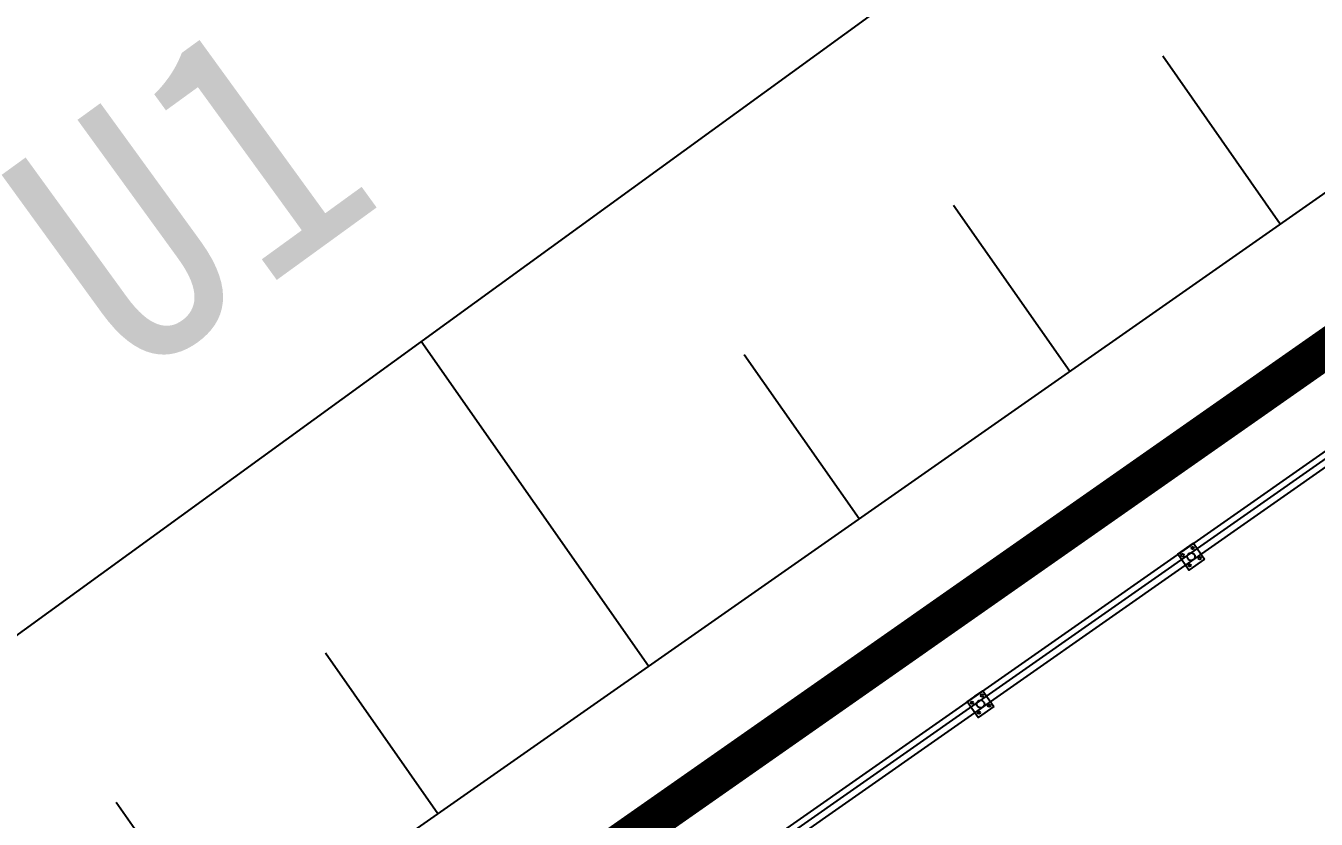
# Model space of a CAD drawing. Header units: millimetres. Extents: x 152904052 to 153933663, y 538271515 to 539240469.
# Drawn here: x 153328527 to 153338566, y 538938614 to 538944787 of the extents above; entities that cross this region are included whole.
import ezdxf
from ezdxf.enums import TextEntityAlignment as Align

# ---------------------------------------------------------------- set-up
doc = ezdxf.new("R2010")
doc.units = ezdxf.units.MM
doc.layers.add('FENC', color=7, linetype='Continuous')
doc.layers.add('SCHM', color=9, linetype='Continuous')
doc.styles.add('IIAC FONT', font='GulimChe.ttf')

msp = doc.modelspace()

# ---------------------------------------------------------------- linework, layer by layer
at = {"layer": 'FENC'}
for p, q in [((153350654.2, 538949893.6), (153326364, 538932885.5)), ((153350622.1, 538949810.2), (153326454.9, 538932888)), ((153337549.2, 538940717.4), (153337611.3, 538940760.9)), ((153337611.3, 538940760.9), (153337697.3, 538940638)), ((153335910.9, 538939570.2), (153335973, 538939613.7)), ((153335973, 538939613.7), (153336059, 538939490.9))]:
    msp.add_line(p, q, dxfattribs=at)
for points in [[(153337697.3, 538940638), (153337574.5, 538940552), (153337488.4, 538940674.9), (153337611.3, 538940760.9)], [(153336059, 538939490.9), (153335936.1, 538939404.8), (153335850.1, 538939527.7), (153335973, 538939613.7)]]:
    msp.add_lwpolyline(points, close=True, dxfattribs=at)
for centre, radius in [((153337525.9, 538940668.3), 9.49), ((153337592.9, 538940656.4), 30), ((153337592.9, 538940656.4), 30), ((153337604.7, 538940723.4), 9.49), ((153337581.1, 538940589.4), 9.49), ((153337659.9, 538940644.6), 9.49), ((153335966.4, 538939576.3), 9.49), ((153335887.6, 538939521.1), 9.49), ((153335954.6, 538939509.3), 30), ((153335954.6, 538939509.3), 30), ((153336021.6, 538939497.5), 9.49), ((153335942.8, 538939442.3), 9.49)]:
    msp.add_circle(centre, radius, dxfattribs=at)
at = {"layer": 'SCHM'}
for p, q in [((153359117.7, 538962310.9), (153310658.3, 538927122.3)), ((153338286.4, 538943244.6), (153337372, 538944550.5)), ((153336648.1, 538942097.4), (153335743.6, 538943389.3)), ((153333371.5, 538939803.1), (153331601.9, 538942330.4)), ((153335009.8, 538940950.3), (153334115.1, 538942228)), ((153331733.2, 538938656), (153330858.3, 538939905.5)), ((153330094.9, 538937508.8), (153329229.8, 538938744.3))]:
    msp.add_line(p, q, dxfattribs=at)
msp.add_lwpolyline([(153309206.5, 538922882.6), (153362041.8, 538959878.3), (153517431.3, 538737959.2), (153500636.4, 538637005.7), (153497846.8, 538615992.3), (153507779.6, 538601806.8), (153445728.8, 538558358.4)], dxfattribs=at)
at = {"layer": 'SCHM', "const_width": 300}
msp.add_lwpolyline([(153077550.5, 538759454.5), (153361796.3, 538958485.6), (153516377.8, 538737720.2)], dxfattribs=at)
at = {"layer": 'SCHM', "ltscale": 0.0008}
msp.add_lwpolyline([(153366376.8, 538951072.2), (153361816.9, 538957584.4), (153228090.6, 538863948.3, 0.834855), (153228502, 538863054.5, -0.1097295), (153240180.9, 538863442.7, 0.2017261), (153241696.6, 538863770.2), (153243176.3, 538864806.3), (153240193.7, 538869065.9), (153321798, 538926205.8)], format="xyb", dxfattribs=at)

# ---------------------------------------------------------------- texts
at = {"layer": 'SCHM', "ltscale": 10, "style": 'IIAC FONT'}
msp.add_text('U1', height=1918.79, rotation=35.96448, dxfattribs=at).set_placement((153329785.6, 538943491.4), align=Align.MIDDLE_CENTER)

doc.saveas('drawing.dxf')
